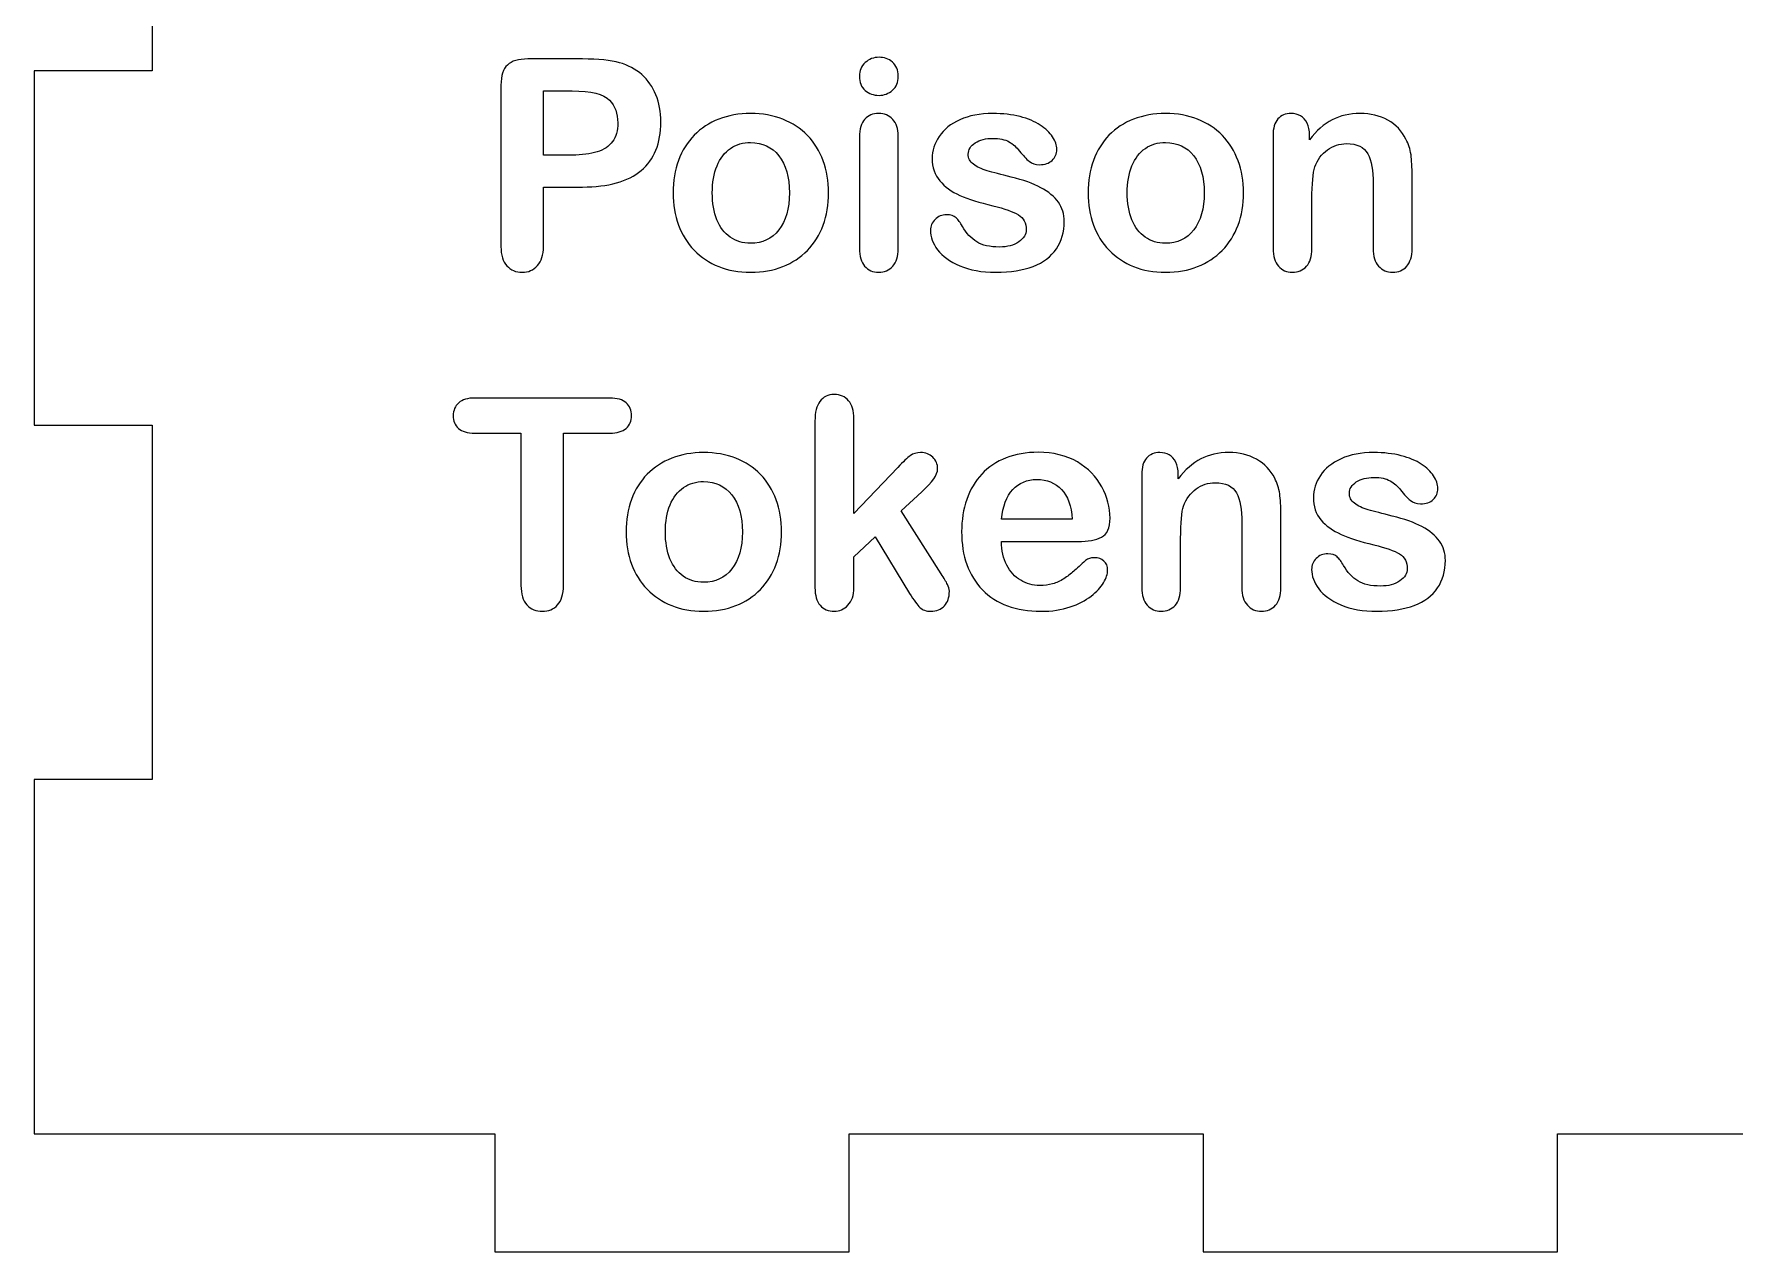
# Model space of a CAD drawing. Header units: inches. Extents: x -11.2 to 11.8, y -8.6 to 8.5.
# Drawn here: x 2.14 to 3.94, y -6.931 to -5.642 of the extents above; entities that cross this region are included whole.
import ezdxf

# ---------------------------------------------------------------- set-up
doc = ezdxf.new("R2010")
doc.units = ezdxf.units.IN
doc.header["$MEASUREMENT"] = 0
doc.layers.add('Tiny token holder', color=7, linetype='Continuous')

msp = doc.modelspace()

# ---------------------------------------------------------------- linework, layer by layer
at = {"layer": 'Tiny token holder', "color": 240, "lineweight": 9}
for points in [[(2.2652, -5.3055), (2.2652, -5.3055), (2.2652, -5.6805), (2.2652, -5.6805)], [(2.2652, -5.6805), (2.2652, -5.6805), (2.1402, -5.6805), (2.1402, -5.6805)], [(2.1402, -5.6805), (2.1402, -5.6805), (2.1402, -6.0555), (2.1402, -6.0555)], [(2.1402, -6.0555), (2.1402, -6.0555), (2.2652, -6.0555), (2.2652, -6.0555)], [(2.2652, -6.0555), (2.2652, -6.0555), (2.2652, -6.4305), (2.2652, -6.4305)], [(2.2652, -6.4305), (2.2652, -6.4305), (2.1402, -6.4305), (2.1402, -6.4305)], [(2.1402, -6.4305), (2.1402, -6.4305), (2.1402, -6.8055), (2.1402, -6.8055)], [(2.1402, -6.8055), (2.1402, -6.8055), (2.2652, -6.8055), (2.2652, -6.8055)], [(2.2652, -6.8055), (2.2652, -6.8055), (2.6282, -6.8055), (2.6282, -6.8055)], [(2.6282, -6.8055), (2.6282, -6.8055), (2.6282, -6.9305), (2.6282, -6.9305)], [(3.0032, -6.9305), (3.0032, -6.9305), (3.0032, -6.8055), (3.0032, -6.8055)], [(3.0032, -6.8055), (3.0032, -6.8055), (3.3782, -6.8055), (3.3782, -6.8055)], [(3.3782, -6.8055), (3.3782, -6.8055), (3.3782, -6.9305), (3.3782, -6.9305)], [(3.7532, -6.9305), (3.7532, -6.9305), (3.7532, -6.8055), (3.7532, -6.8055)], [(3.7532, -6.8055), (3.7532, -6.8055), (4.1282, -6.8055), (4.1282, -6.8055)], [(2.6282, -6.9305), (2.6282, -6.9305), (3.0032, -6.9305), (3.0032, -6.9305)], [(3.3782, -6.9305), (3.3782, -6.9305), (3.7532, -6.9305), (3.7532, -6.9305)]]:
    msp.add_open_spline(points, degree=3, dxfattribs=at)
at = {"layer": 'Tiny token holder', "color": 250}
for points, knots in [([(2.7208, -5.8035), (2.7208, -5.8035), (2.6796, -5.8035), (2.6796, -5.8035), (2.6796, -5.8035), (2.6796, -5.8035), (2.6796, -5.8663), (2.6796, -5.8663), (2.6796, -5.8663), (2.6796, -5.8753), (2.6775, -5.8821), (2.6732, -5.8867), (2.6732, -5.8867), (2.669, -5.8914), (2.6636, -5.8937), (2.6572, -5.8937), (2.6572, -5.8937), (2.6505, -5.8937), (2.645, -5.8914), (2.6408, -5.8868), (2.6408, -5.8868), (2.6367, -5.8822), (2.6346, -5.8755), (2.6346, -5.8666), (2.6346, -5.8666), (2.6346, -5.8666), (2.6346, -5.6956), (2.6346, -5.6956), (2.6346, -5.6956), (2.6346, -5.6857), (2.6369, -5.6786), (2.6415, -5.6744), (2.6415, -5.6744), (2.646, -5.6701), (2.6532, -5.668), (2.6631, -5.668), (2.6631, -5.668), (2.6631, -5.668), (2.7208, -5.668), (2.7208, -5.668), (2.7208, -5.668), (2.7378, -5.668), (2.751, -5.6693), (2.7601, -5.6719), (2.7601, -5.6719), (2.7692, -5.6745), (2.7771, -5.6787), (2.7837, -5.6845), (2.7837, -5.6845), (2.7903, -5.6904), (2.7953, -5.6975), (2.7987, -5.706), (2.7987, -5.706), (2.8022, -5.7145), (2.8039, -5.724), (2.8039, -5.7346), (2.8039, -5.7346), (2.8039, -5.7572), (2.7969, -5.7744), (2.783, -5.786), (2.783, -5.786), (2.7691, -5.7977), (2.7484, -5.8035), (2.7208, -5.8035)], [0, 0, 0, 0, 0.058824, 0.058824, 0.058824, 0.058824, 0.117647, 0.117647, 0.117647, 0.117647, 0.176471, 0.176471, 0.176471, 0.176471, 0.235294, 0.235294, 0.235294, 0.235294, 0.294118, 0.294118, 0.294118, 0.294118, 0.352941, 0.352941, 0.352941, 0.352941, 0.411765, 0.411765, 0.411765, 0.411765, 0.470588, 0.470588, 0.470588, 0.470588, 0.529412, 0.529412, 0.529412, 0.529412, 0.588235, 0.588235, 0.588235, 0.588235, 0.647059, 0.647059, 0.647059, 0.647059, 0.705882, 0.705882, 0.705882, 0.705882, 0.764706, 0.764706, 0.764706, 0.764706, 0.823529, 0.823529, 0.823529, 0.823529, 0.882353, 0.882353, 0.882353, 0.882353, 1, 1, 1, 1]), ([(3.0349, -5.7065), (3.0291, -5.7065), (3.0242, -5.7047), (3.0201, -5.7012), (3.0201, -5.7012), (3.0161, -5.6977), (3.0141, -5.6927), (3.0141, -5.6862), (3.0141, -5.6862), (3.0141, -5.6804), (3.0161, -5.6756), (3.0203, -5.6718), (3.0203, -5.6718), (3.0245, -5.6681), (3.0293, -5.6662), (3.0349, -5.6662), (3.0349, -5.6662), (3.0402, -5.6662), (3.0449, -5.6679), (3.0491, -5.6713), (3.0491, -5.6713), (3.0532, -5.6747), (3.0553, -5.6797), (3.0553, -5.6862), (3.0553, -5.6862), (3.0553, -5.6926), (3.0533, -5.6975), (3.0492, -5.7011), (3.0492, -5.7011), (3.0452, -5.7046), (3.0405, -5.7065), (3.0349, -5.7065)], [0, 0, 0, 0, 0.111111, 0.111111, 0.111111, 0.111111, 0.222222, 0.222222, 0.222222, 0.222222, 0.333333, 0.333333, 0.333333, 0.333333, 0.444444, 0.444444, 0.444444, 0.444444, 0.555556, 0.555556, 0.555556, 0.555556, 0.666667, 0.666667, 0.666667, 0.666667, 0.777778, 0.777778, 0.777778, 0.777778, 1, 1, 1, 1]), ([(2.7099, -5.7018), (2.7099, -5.7018), (2.6796, -5.7018), (2.6796, -5.7018), (2.6796, -5.7018), (2.6796, -5.7018), (2.6796, -5.7697), (2.6796, -5.7697), (2.6796, -5.7697), (2.6796, -5.7697), (2.7099, -5.7697), (2.7099, -5.7697), (2.7099, -5.7697), (2.7205, -5.7697), (2.7294, -5.7686), (2.7365, -5.7663), (2.7365, -5.7663), (2.7436, -5.7641), (2.749, -5.7605), (2.7528, -5.7554), (2.7528, -5.7554), (2.7565, -5.7504), (2.7583, -5.7438), (2.7583, -5.7356), (2.7583, -5.7356), (2.7583, -5.7258), (2.7554, -5.7178), (2.7497, -5.7117), (2.7497, -5.7117), (2.7433, -5.7051), (2.73, -5.7018), (2.7099, -5.7018)], [0, 0, 0, 0, 0.111111, 0.111111, 0.111111, 0.111111, 0.222222, 0.222222, 0.222222, 0.222222, 0.333333, 0.333333, 0.333333, 0.333333, 0.444444, 0.444444, 0.444444, 0.444444, 0.555556, 0.555556, 0.555556, 0.555556, 0.666667, 0.666667, 0.666667, 0.666667, 0.777778, 0.777778, 0.777778, 0.777778, 1, 1, 1, 1]), ([(2.9815, -5.8097), (2.9815, -5.8221), (2.9796, -5.8334), (2.9758, -5.8438), (2.9758, -5.8438), (2.9719, -5.8542), (2.9664, -5.8631), (2.9591, -5.8706), (2.9591, -5.8706), (2.9518, -5.878), (2.9431, -5.8837), (2.933, -5.8877), (2.933, -5.8877), (2.923, -5.8917), (2.9116, -5.8937), (2.899, -5.8937), (2.899, -5.8937), (2.8864, -5.8937), (2.8752, -5.8917), (2.8652, -5.8877), (2.8652, -5.8877), (2.8552, -5.8836), (2.8465, -5.8778), (2.8392, -5.8703), (2.8392, -5.8703), (2.8319, -5.8628), (2.8263, -5.8539), (2.8226, -5.8437), (2.8226, -5.8437), (2.8188, -5.8334), (2.8169, -5.8221), (2.8169, -5.8097), (2.8169, -5.8097), (2.8169, -5.7972), (2.8188, -5.7857), (2.8226, -5.7753), (2.8226, -5.7753), (2.8265, -5.7649), (2.832, -5.7561), (2.8392, -5.7487), (2.8392, -5.7487), (2.8463, -5.7413), (2.855, -5.7356), (2.8652, -5.7317), (2.8652, -5.7317), (2.8754, -5.7277), (2.8866, -5.7257), (2.899, -5.7257), (2.899, -5.7257), (2.9115, -5.7257), (2.9229, -5.7277), (2.933, -5.7317), (2.933, -5.7317), (2.9432, -5.7358), (2.9519, -5.7415), (2.9592, -5.749), (2.9592, -5.749), (2.9665, -5.7565), (2.972, -5.7654), (2.9758, -5.7757), (2.9758, -5.7757), (2.9796, -5.786), (2.9815, -5.7973), (2.9815, -5.8097)], [0, 0, 0, 0, 0.058824, 0.058824, 0.058824, 0.058824, 0.117647, 0.117647, 0.117647, 0.117647, 0.176471, 0.176471, 0.176471, 0.176471, 0.235294, 0.235294, 0.235294, 0.235294, 0.294118, 0.294118, 0.294118, 0.294118, 0.352941, 0.352941, 0.352941, 0.352941, 0.411765, 0.411765, 0.411765, 0.411765, 0.470588, 0.470588, 0.470588, 0.470588, 0.529412, 0.529412, 0.529412, 0.529412, 0.588235, 0.588235, 0.588235, 0.588235, 0.647059, 0.647059, 0.647059, 0.647059, 0.705882, 0.705882, 0.705882, 0.705882, 0.764706, 0.764706, 0.764706, 0.764706, 0.823529, 0.823529, 0.823529, 0.823529, 0.882353, 0.882353, 0.882353, 0.882353, 1, 1, 1, 1]), ([(3.0553, -5.7491), (3.0553, -5.7491), (3.0553, -5.8686), (3.0553, -5.8686), (3.0553, -5.8686), (3.0553, -5.8769), (3.0533, -5.8831), (3.0494, -5.8874), (3.0494, -5.8874), (3.0455, -5.8916), (3.0405, -5.8937), (3.0345, -5.8937), (3.0345, -5.8937), (3.0284, -5.8937), (3.0235, -5.8915), (3.0197, -5.8872), (3.0197, -5.8872), (3.016, -5.8829), (3.0141, -5.8767), (3.0141, -5.8686), (3.0141, -5.8686), (3.0141, -5.8686), (3.0141, -5.7504), (3.0141, -5.7504), (3.0141, -5.7504), (3.0141, -5.7422), (3.016, -5.736), (3.0197, -5.7319), (3.0197, -5.7319), (3.0235, -5.7277), (3.0284, -5.7257), (3.0345, -5.7257), (3.0345, -5.7257), (3.0405, -5.7257), (3.0455, -5.7277), (3.0494, -5.7319), (3.0494, -5.7319), (3.0533, -5.736), (3.0553, -5.7418), (3.0553, -5.7491)], [0, 0, 0, 0, 0.090909, 0.090909, 0.090909, 0.090909, 0.181818, 0.181818, 0.181818, 0.181818, 0.272727, 0.272727, 0.272727, 0.272727, 0.363636, 0.363636, 0.363636, 0.363636, 0.454545, 0.454545, 0.454545, 0.454545, 0.545455, 0.545455, 0.545455, 0.545455, 0.636364, 0.636364, 0.636364, 0.636364, 0.727273, 0.727273, 0.727273, 0.727273, 0.818182, 0.818182, 0.818182, 0.818182, 1, 1, 1, 1]), ([(3.2311, -5.8398), (3.2311, -5.8511), (3.2283, -5.8609), (3.2227, -5.869), (3.2227, -5.869), (3.2172, -5.8771), (3.209, -5.8833), (3.1981, -5.8875), (3.1981, -5.8875), (3.1873, -5.8916), (3.1741, -5.8937), (3.1586, -5.8937), (3.1586, -5.8937), (3.1437, -5.8937), (3.131, -5.8914), (3.1204, -5.8869), (3.1204, -5.8869), (3.1098, -5.8824), (3.102, -5.8767), (3.097, -5.8699), (3.097, -5.8699), (3.092, -5.8631), (3.0894, -5.8563), (3.0894, -5.8494), (3.0894, -5.8494), (3.0894, -5.8449), (3.091, -5.841), (3.0943, -5.8378), (3.0943, -5.8378), (3.0975, -5.8345), (3.1016, -5.8329), (3.1065, -5.8329), (3.1065, -5.8329), (3.1109, -5.8329), (3.1142, -5.834), (3.1165, -5.8361), (3.1165, -5.8361), (3.1188, -5.8383), (3.1211, -5.8412), (3.1232, -5.8451), (3.1232, -5.8451), (3.1274, -5.8524), (3.1325, -5.8579), (3.1384, -5.8616), (3.1384, -5.8616), (3.1443, -5.8652), (3.1523, -5.867), (3.1625, -5.867), (3.1625, -5.867), (3.1708, -5.867), (3.1775, -5.8652), (3.1828, -5.8615), (3.1828, -5.8615), (3.1881, -5.8578), (3.1908, -5.8536), (3.1908, -5.8489), (3.1908, -5.8489), (3.1908, -5.8416), (3.188, -5.8363), (3.1825, -5.8329), (3.1825, -5.8329), (3.177, -5.8296), (3.168, -5.8264), (3.1554, -5.8234), (3.1554, -5.8234), (3.1412, -5.8199), (3.1296, -5.8161), (3.1206, -5.8123), (3.1206, -5.8123), (3.1118, -5.8084), (3.1046, -5.8032), (3.0993, -5.7969), (3.0993, -5.7969), (3.0939, -5.7905), (3.0912, -5.7827), (3.0912, -5.7734), (3.0912, -5.7734), (3.0912, -5.7651), (3.0937, -5.7573), (3.0986, -5.7499), (3.0986, -5.7499), (3.1036, -5.7425), (3.1109, -5.7367), (3.1205, -5.7323), (3.1205, -5.7323), (3.1301, -5.7279), (3.1418, -5.7257), (3.1554, -5.7257), (3.1554, -5.7257), (3.1661, -5.7257), (3.1757, -5.7268), (3.1842, -5.729), (3.1842, -5.729), (3.1927, -5.7312), (3.1999, -5.7342), (3.2055, -5.7379), (3.2055, -5.7379), (3.2113, -5.7417), (3.2156, -5.7458), (3.2186, -5.7504), (3.2186, -5.7504), (3.2216, -5.7549), (3.2231, -5.7593), (3.2231, -5.7637), (3.2231, -5.7637), (3.2231, -5.7684), (3.2214, -5.7723), (3.2182, -5.7753), (3.2182, -5.7753), (3.2151, -5.7784), (3.2105, -5.7799), (3.2047, -5.7799), (3.2047, -5.7799), (3.2005, -5.7799), (3.1969, -5.7787), (3.1939, -5.7763), (3.1939, -5.7763), (3.1909, -5.7738), (3.1875, -5.7702), (3.1836, -5.7654), (3.1836, -5.7654), (3.1805, -5.7613), (3.1769, -5.7581), (3.1726, -5.7556), (3.1726, -5.7556), (3.1684, -5.7532), (3.1626, -5.752), (3.1554, -5.752), (3.1554, -5.752), (3.1479, -5.752), (3.1417, -5.7536), (3.1368, -5.7568), (3.1368, -5.7568), (3.1319, -5.76), (3.1294, -5.764), (3.1294, -5.7687), (3.1294, -5.7687), (3.1294, -5.7731), (3.1312, -5.7766), (3.1348, -5.7794), (3.1348, -5.7794), (3.1385, -5.7822), (3.1433, -5.7845), (3.1495, -5.7863), (3.1495, -5.7863), (3.1556, -5.7881), (3.1641, -5.7903), (3.1749, -5.7929), (3.1749, -5.7929), (3.1877, -5.7961), (3.1982, -5.7998), (3.2063, -5.8042), (3.2063, -5.8042), (3.2144, -5.8085), (3.2206, -5.8136), (3.2248, -5.8196), (3.2248, -5.8196), (3.2289, -5.8254), (3.2311, -5.8322), (3.2311, -5.8398)], [0, 0, 0, 0, 0.02439, 0.02439, 0.02439, 0.02439, 0.04878, 0.04878, 0.04878, 0.04878, 0.073171, 0.073171, 0.073171, 0.073171, 0.097561, 0.097561, 0.097561, 0.097561, 0.121951, 0.121951, 0.121951, 0.121951, 0.146341, 0.146341, 0.146341, 0.146341, 0.170732, 0.170732, 0.170732, 0.170732, 0.195122, 0.195122, 0.195122, 0.195122, 0.219512, 0.219512, 0.219512, 0.219512, 0.243902, 0.243902, 0.243902, 0.243902, 0.268293, 0.268293, 0.268293, 0.268293, 0.292683, 0.292683, 0.292683, 0.292683, 0.317073, 0.317073, 0.317073, 0.317073, 0.341463, 0.341463, 0.341463, 0.341463, 0.365854, 0.365854, 0.365854, 0.365854, 0.390244, 0.390244, 0.390244, 0.390244, 0.414634, 0.414634, 0.414634, 0.414634, 0.439024, 0.439024, 0.439024, 0.439024, 0.463415, 0.463415, 0.463415, 0.463415, 0.487805, 0.487805, 0.487805, 0.487805, 0.512195, 0.512195, 0.512195, 0.512195, 0.536585, 0.536585, 0.536585, 0.536585, 0.560976, 0.560976, 0.560976, 0.560976, 0.585366, 0.585366, 0.585366, 0.585366, 0.609756, 0.609756, 0.609756, 0.609756, 0.634146, 0.634146, 0.634146, 0.634146, 0.658537, 0.658537, 0.658537, 0.658537, 0.682927, 0.682927, 0.682927, 0.682927, 0.707317, 0.707317, 0.707317, 0.707317, 0.731707, 0.731707, 0.731707, 0.731707, 0.756098, 0.756098, 0.756098, 0.756098, 0.780488, 0.780488, 0.780488, 0.780488, 0.804878, 0.804878, 0.804878, 0.804878, 0.829268, 0.829268, 0.829268, 0.829268, 0.853659, 0.853659, 0.853659, 0.853659, 0.878049, 0.878049, 0.878049, 0.878049, 0.902439, 0.902439, 0.902439, 0.902439, 0.926829, 0.926829, 0.926829, 0.926829, 0.95122, 0.95122, 0.95122, 0.95122, 1, 1, 1, 1]), ([(3.4208, -5.8097), (3.4208, -5.8221), (3.4189, -5.8334), (3.4151, -5.8438), (3.4151, -5.8438), (3.4112, -5.8542), (3.4056, -5.8631), (3.3984, -5.8706), (3.3984, -5.8706), (3.3911, -5.878), (3.3824, -5.8837), (3.3723, -5.8877), (3.3723, -5.8877), (3.3622, -5.8917), (3.3509, -5.8937), (3.3383, -5.8937), (3.3383, -5.8937), (3.3257, -5.8937), (3.3145, -5.8917), (3.3045, -5.8877), (3.3045, -5.8877), (3.2945, -5.8836), (3.2858, -5.8778), (3.2785, -5.8703), (3.2785, -5.8703), (3.2712, -5.8628), (3.2656, -5.8539), (3.2619, -5.8437), (3.2619, -5.8437), (3.2581, -5.8334), (3.2562, -5.8221), (3.2562, -5.8097), (3.2562, -5.8097), (3.2562, -5.7972), (3.2581, -5.7857), (3.2619, -5.7753), (3.2619, -5.7753), (3.2658, -5.7649), (3.2713, -5.7561), (3.2784, -5.7487), (3.2784, -5.7487), (3.2856, -5.7413), (3.2943, -5.7356), (3.3045, -5.7317), (3.3045, -5.7317), (3.3147, -5.7277), (3.3259, -5.7257), (3.3383, -5.7257), (3.3383, -5.7257), (3.3508, -5.7257), (3.3621, -5.7277), (3.3723, -5.7317), (3.3723, -5.7317), (3.3825, -5.7358), (3.3912, -5.7415), (3.3985, -5.749), (3.3985, -5.749), (3.4058, -5.7565), (3.4113, -5.7654), (3.4151, -5.7757), (3.4151, -5.7757), (3.4189, -5.786), (3.4208, -5.7973), (3.4208, -5.8097)], [0, 0, 0, 0, 0.058824, 0.058824, 0.058824, 0.058824, 0.117647, 0.117647, 0.117647, 0.117647, 0.176471, 0.176471, 0.176471, 0.176471, 0.235294, 0.235294, 0.235294, 0.235294, 0.294118, 0.294118, 0.294118, 0.294118, 0.352941, 0.352941, 0.352941, 0.352941, 0.411765, 0.411765, 0.411765, 0.411765, 0.470588, 0.470588, 0.470588, 0.470588, 0.529412, 0.529412, 0.529412, 0.529412, 0.588235, 0.588235, 0.588235, 0.588235, 0.647059, 0.647059, 0.647059, 0.647059, 0.705882, 0.705882, 0.705882, 0.705882, 0.764706, 0.764706, 0.764706, 0.764706, 0.823529, 0.823529, 0.823529, 0.823529, 0.882353, 0.882353, 0.882353, 0.882353, 1, 1, 1, 1]), ([(3.4907, -5.7485), (3.4907, -5.7485), (3.4907, -5.7535), (3.4907, -5.7535), (3.4907, -5.7535), (3.498, -5.7439), (3.506, -5.7369), (3.5146, -5.7324), (3.5146, -5.7324), (3.5232, -5.7279), (3.5332, -5.7257), (3.5444, -5.7257), (3.5444, -5.7257), (3.5553, -5.7257), (3.565, -5.7281), (3.5736, -5.7328), (3.5736, -5.7328), (3.5822, -5.7375), (3.5886, -5.7442), (3.5928, -5.7529), (3.5928, -5.7529), (3.5956, -5.758), (3.5973, -5.7634), (3.5982, -5.7693), (3.5982, -5.7693), (3.5989, -5.7751), (3.5994, -5.7826), (3.5994, -5.7917), (3.5994, -5.7917), (3.5994, -5.7917), (3.5994, -5.8686), (3.5994, -5.8686), (3.5994, -5.8686), (3.5994, -5.8769), (3.5974, -5.8831), (3.5937, -5.8874), (3.5937, -5.8874), (3.5899, -5.8916), (3.5849, -5.8937), (3.5789, -5.8937), (3.5789, -5.8937), (3.5727, -5.8937), (3.5677, -5.8915), (3.5639, -5.8872), (3.5639, -5.8872), (3.56, -5.8829), (3.5581, -5.8767), (3.5581, -5.8686), (3.5581, -5.8686), (3.5581, -5.8686), (3.5581, -5.7997), (3.5581, -5.7997), (3.5581, -5.7997), (3.5581, -5.7861), (3.5562, -5.7756), (3.5524, -5.7684), (3.5524, -5.7684), (3.5487, -5.7612), (3.5411, -5.7576), (3.5298, -5.7576), (3.5298, -5.7576), (3.5225, -5.7576), (3.5158, -5.7598), (3.5097, -5.7642), (3.5097, -5.7642), (3.5036, -5.7686), (3.4992, -5.7746), (3.4964, -5.7823), (3.4964, -5.7823), (3.4944, -5.7885), (3.4933, -5.7999), (3.4933, -5.8168), (3.4933, -5.8168), (3.4933, -5.8168), (3.4933, -5.8686), (3.4933, -5.8686), (3.4933, -5.8686), (3.4933, -5.877), (3.4914, -5.8832), (3.4875, -5.8874), (3.4875, -5.8874), (3.4836, -5.8916), (3.4786, -5.8937), (3.4725, -5.8937), (3.4725, -5.8937), (3.4666, -5.8937), (3.4617, -5.8915), (3.4578, -5.8872), (3.4578, -5.8872), (3.454, -5.8829), (3.4521, -5.8767), (3.4521, -5.8686), (3.4521, -5.8686), (3.4521, -5.8686), (3.4521, -5.7491), (3.4521, -5.7491), (3.4521, -5.7491), (3.4521, -5.7413), (3.4538, -5.7354), (3.4572, -5.7315), (3.4572, -5.7315), (3.4607, -5.7276), (3.4653, -5.7257), (3.4713, -5.7257), (3.4713, -5.7257), (3.4749, -5.7257), (3.4782, -5.7266), (3.4811, -5.7283), (3.4811, -5.7283), (3.484, -5.73), (3.4864, -5.7326), (3.4881, -5.736), (3.4881, -5.736), (3.4899, -5.7394), (3.4907, -5.7436), (3.4907, -5.7485)], [0, 0, 0, 0, 0.033333, 0.033333, 0.033333, 0.033333, 0.066667, 0.066667, 0.066667, 0.066667, 0.1, 0.1, 0.1, 0.1, 0.133333, 0.133333, 0.133333, 0.133333, 0.166667, 0.166667, 0.166667, 0.166667, 0.2, 0.2, 0.2, 0.2, 0.233333, 0.233333, 0.233333, 0.233333, 0.266667, 0.266667, 0.266667, 0.266667, 0.3, 0.3, 0.3, 0.3, 0.333333, 0.333333, 0.333333, 0.333333, 0.366667, 0.366667, 0.366667, 0.366667, 0.4, 0.4, 0.4, 0.4, 0.433333, 0.433333, 0.433333, 0.433333, 0.466667, 0.466667, 0.466667, 0.466667, 0.5, 0.5, 0.5, 0.5, 0.533333, 0.533333, 0.533333, 0.533333, 0.566667, 0.566667, 0.566667, 0.566667, 0.6, 0.6, 0.6, 0.6, 0.633333, 0.633333, 0.633333, 0.633333, 0.666667, 0.666667, 0.666667, 0.666667, 0.7, 0.7, 0.7, 0.7, 0.733333, 0.733333, 0.733333, 0.733333, 0.766667, 0.766667, 0.766667, 0.766667, 0.8, 0.8, 0.8, 0.8, 0.833333, 0.833333, 0.833333, 0.833333, 0.866667, 0.866667, 0.866667, 0.866667, 0.9, 0.9, 0.9, 0.9, 0.933333, 0.933333, 0.933333, 0.933333, 1, 1, 1, 1]), ([(2.94, -5.8097), (2.94, -5.7929), (2.9362, -5.7798), (2.9289, -5.7704), (2.9289, -5.7704), (2.9214, -5.7611), (2.9115, -5.7564), (2.899, -5.7564), (2.899, -5.7564), (2.8909, -5.7564), (2.8838, -5.7584), (2.8776, -5.7626), (2.8776, -5.7626), (2.8715, -5.7668), (2.8667, -5.773), (2.8634, -5.7812), (2.8634, -5.7812), (2.8601, -5.7893), (2.8584, -5.7989), (2.8584, -5.8097), (2.8584, -5.8097), (2.8584, -5.8205), (2.8601, -5.83), (2.8633, -5.8381), (2.8633, -5.8381), (2.8666, -5.8461), (2.8713, -5.8523), (2.8774, -5.8566), (2.8774, -5.8566), (2.8835, -5.8609), (2.8907, -5.863), (2.899, -5.863), (2.899, -5.863), (2.9115, -5.863), (2.9214, -5.8583), (2.9289, -5.8489), (2.9289, -5.8489), (2.9362, -5.8395), (2.94, -5.8264), (2.94, -5.8097)], [0, 0, 0, 0, 0.090909, 0.090909, 0.090909, 0.090909, 0.181818, 0.181818, 0.181818, 0.181818, 0.272727, 0.272727, 0.272727, 0.272727, 0.363636, 0.363636, 0.363636, 0.363636, 0.454545, 0.454545, 0.454545, 0.454545, 0.545455, 0.545455, 0.545455, 0.545455, 0.636364, 0.636364, 0.636364, 0.636364, 0.727273, 0.727273, 0.727273, 0.727273, 0.818182, 0.818182, 0.818182, 0.818182, 1, 1, 1, 1]), ([(3.3792, -5.8097), (3.3792, -5.7929), (3.3755, -5.7798), (3.3681, -5.7704), (3.3681, -5.7704), (3.3607, -5.7611), (3.3508, -5.7564), (3.3383, -5.7564), (3.3383, -5.7564), (3.3302, -5.7564), (3.3231, -5.7584), (3.3169, -5.7626), (3.3169, -5.7626), (3.3108, -5.7668), (3.306, -5.773), (3.3027, -5.7812), (3.3027, -5.7812), (3.2994, -5.7893), (3.2977, -5.7989), (3.2977, -5.8097), (3.2977, -5.8097), (3.2977, -5.8205), (3.2994, -5.83), (3.3026, -5.8381), (3.3026, -5.8381), (3.3059, -5.8461), (3.3106, -5.8523), (3.3167, -5.8566), (3.3167, -5.8566), (3.3228, -5.8609), (3.33, -5.863), (3.3383, -5.863), (3.3383, -5.863), (3.3508, -5.863), (3.3607, -5.8583), (3.3681, -5.8489), (3.3681, -5.8489), (3.3755, -5.8395), (3.3792, -5.8264), (3.3792, -5.8097)], [0, 0, 0, 0, 0.090909, 0.090909, 0.090909, 0.090909, 0.181818, 0.181818, 0.181818, 0.181818, 0.272727, 0.272727, 0.272727, 0.272727, 0.363636, 0.363636, 0.363636, 0.363636, 0.454545, 0.454545, 0.454545, 0.454545, 0.545455, 0.545455, 0.545455, 0.545455, 0.636364, 0.636364, 0.636364, 0.636364, 0.727273, 0.727273, 0.727273, 0.727273, 0.818182, 0.818182, 0.818182, 0.818182, 1, 1, 1, 1]), ([(2.7498, -6.064), (2.7498, -6.064), (2.7008, -6.064), (2.7008, -6.064), (2.7008, -6.064), (2.7008, -6.064), (2.7008, -6.2251), (2.7008, -6.2251), (2.7008, -6.2251), (2.7008, -6.2344), (2.6987, -6.2413), (2.6945, -6.2458), (2.6945, -6.2458), (2.6904, -6.2503), (2.685, -6.2525), (2.6785, -6.2525), (2.6785, -6.2525), (2.6718, -6.2525), (2.6663, -6.2502), (2.6621, -6.2457), (2.6621, -6.2457), (2.6579, -6.2411), (2.6558, -6.2343), (2.6558, -6.2251), (2.6558, -6.2251), (2.6558, -6.2251), (2.6558, -6.064), (2.6558, -6.064), (2.6558, -6.064), (2.6558, -6.064), (2.6068, -6.064), (2.6068, -6.064), (2.6068, -6.064), (2.5991, -6.064), (2.5934, -6.0623), (2.5897, -6.0589), (2.5897, -6.0589), (2.586, -6.0555), (2.5841, -6.051), (2.5841, -6.0455), (2.5841, -6.0455), (2.5841, -6.0397), (2.586, -6.0352), (2.5899, -6.0318), (2.5899, -6.0318), (2.5938, -6.0285), (2.5994, -6.0268), (2.6068, -6.0268), (2.6068, -6.0268), (2.6068, -6.0268), (2.7498, -6.0268), (2.7498, -6.0268), (2.7498, -6.0268), (2.7576, -6.0268), (2.7634, -6.0285), (2.7672, -6.032), (2.7672, -6.032), (2.7709, -6.0354), (2.7729, -6.0399), (2.7729, -6.0455), (2.7729, -6.0455), (2.7729, -6.051), (2.7709, -6.0555), (2.7671, -6.0589), (2.7671, -6.0589), (2.7633, -6.0623), (2.7575, -6.064), (2.7498, -6.064)], [0, 0, 0, 0, 0.055556, 0.055556, 0.055556, 0.055556, 0.111111, 0.111111, 0.111111, 0.111111, 0.166667, 0.166667, 0.166667, 0.166667, 0.222222, 0.222222, 0.222222, 0.222222, 0.277778, 0.277778, 0.277778, 0.277778, 0.333333, 0.333333, 0.333333, 0.333333, 0.388889, 0.388889, 0.388889, 0.388889, 0.444444, 0.444444, 0.444444, 0.444444, 0.5, 0.5, 0.5, 0.5, 0.555556, 0.555556, 0.555556, 0.555556, 0.611111, 0.611111, 0.611111, 0.611111, 0.666667, 0.666667, 0.666667, 0.666667, 0.722222, 0.722222, 0.722222, 0.722222, 0.777778, 0.777778, 0.777778, 0.777778, 0.833333, 0.833333, 0.833333, 0.833333, 0.888889, 0.888889, 0.888889, 0.888889, 1, 1, 1, 1]), ([(3.0672, -6.2336), (3.0672, -6.2336), (3.0307, -6.1737), (3.0307, -6.1737), (3.0307, -6.1737), (3.0307, -6.1737), (3.0083, -6.1949), (3.0083, -6.1949), (3.0083, -6.1949), (3.0083, -6.1949), (3.0083, -6.2277), (3.0083, -6.2277), (3.0083, -6.2277), (3.0083, -6.2356), (3.0062, -6.2418), (3.002, -6.2461), (3.002, -6.2461), (2.9978, -6.2504), (2.993, -6.2525), (2.9875, -6.2525), (2.9875, -6.2525), (2.9812, -6.2525), (2.9762, -6.2504), (2.9726, -6.2461), (2.9726, -6.2461), (2.9689, -6.2419), (2.9671, -6.2356), (2.9671, -6.2274), (2.9671, -6.2274), (2.9671, -6.2274), (2.9671, -6.0512), (2.9671, -6.0512), (2.9671, -6.0512), (2.9671, -6.042), (2.9688, -6.0351), (2.9724, -6.0303), (2.9724, -6.0303), (2.9759, -6.0255), (2.981, -6.0231), (2.9875, -6.0231), (2.9875, -6.0231), (2.9939, -6.0231), (2.999, -6.0253), (3.0027, -6.0296), (3.0027, -6.0296), (3.0065, -6.0339), (3.0083, -6.0403), (3.0083, -6.0488), (3.0083, -6.0488), (3.0083, -6.0488), (3.0083, -6.1489), (3.0083, -6.1489), (3.0083, -6.1489), (3.0083, -6.1489), (3.0548, -6.1002), (3.0548, -6.1002), (3.0548, -6.1002), (3.0606, -6.0941), (3.0649, -6.09), (3.0679, -6.0878), (3.0679, -6.0878), (3.071, -6.0856), (3.0747, -6.0845), (3.079, -6.0845), (3.079, -6.0845), (3.0842, -6.0845), (3.0885, -6.0861), (3.0919, -6.0894), (3.0919, -6.0894), (3.0953, -6.0927), (3.097, -6.0968), (3.097, -6.1017), (3.097, -6.1017), (3.097, -6.1078), (3.0914, -6.1158), (3.0802, -6.126), (3.0802, -6.126), (3.0802, -6.126), (3.0583, -6.1461), (3.0583, -6.1461), (3.0583, -6.1461), (3.0583, -6.1461), (3.1006, -6.2127), (3.1006, -6.2127), (3.1006, -6.2127), (3.1038, -6.2176), (3.106, -6.2214), (3.1074, -6.224), (3.1074, -6.224), (3.1088, -6.2266), (3.1094, -6.229), (3.1094, -6.2313), (3.1094, -6.2313), (3.1094, -6.2379), (3.1076, -6.243), (3.1041, -6.2468), (3.1041, -6.2468), (3.1005, -6.2506), (3.0957, -6.2525), (3.0899, -6.2525), (3.0899, -6.2525), (3.0848, -6.2525), (3.081, -6.2511), (3.0783, -6.2484), (3.0783, -6.2484), (3.0755, -6.2457), (3.0719, -6.2408), (3.0672, -6.2336)], [0, 0, 0, 0, 0.035714, 0.035714, 0.035714, 0.035714, 0.071429, 0.071429, 0.071429, 0.071429, 0.107143, 0.107143, 0.107143, 0.107143, 0.142857, 0.142857, 0.142857, 0.142857, 0.178571, 0.178571, 0.178571, 0.178571, 0.214286, 0.214286, 0.214286, 0.214286, 0.25, 0.25, 0.25, 0.25, 0.285714, 0.285714, 0.285714, 0.285714, 0.321429, 0.321429, 0.321429, 0.321429, 0.357143, 0.357143, 0.357143, 0.357143, 0.392857, 0.392857, 0.392857, 0.392857, 0.428571, 0.428571, 0.428571, 0.428571, 0.464286, 0.464286, 0.464286, 0.464286, 0.5, 0.5, 0.5, 0.5, 0.535714, 0.535714, 0.535714, 0.535714, 0.571429, 0.571429, 0.571429, 0.571429, 0.607143, 0.607143, 0.607143, 0.607143, 0.642857, 0.642857, 0.642857, 0.642857, 0.678571, 0.678571, 0.678571, 0.678571, 0.714286, 0.714286, 0.714286, 0.714286, 0.75, 0.75, 0.75, 0.75, 0.785714, 0.785714, 0.785714, 0.785714, 0.821429, 0.821429, 0.821429, 0.821429, 0.857143, 0.857143, 0.857143, 0.857143, 0.892857, 0.892857, 0.892857, 0.892857, 0.928571, 0.928571, 0.928571, 0.928571, 1, 1, 1, 1]), ([(2.9317, -6.1685), (2.9317, -6.1809), (2.9298, -6.1922), (2.926, -6.2026), (2.926, -6.2026), (2.9221, -6.213), (2.9166, -6.2219), (2.9093, -6.2293), (2.9093, -6.2293), (2.9021, -6.2368), (2.8934, -6.2425), (2.8833, -6.2465), (2.8833, -6.2465), (2.8732, -6.2505), (2.8618, -6.2525), (2.8492, -6.2525), (2.8492, -6.2525), (2.8367, -6.2525), (2.8254, -6.2505), (2.8154, -6.2464), (2.8154, -6.2464), (2.8055, -6.2424), (2.7968, -6.2366), (2.7894, -6.2291), (2.7894, -6.2291), (2.7822, -6.2216), (2.7766, -6.2127), (2.7728, -6.2025), (2.7728, -6.2025), (2.769, -6.1922), (2.7671, -6.1809), (2.7671, -6.1685), (2.7671, -6.1685), (2.7671, -6.156), (2.769, -6.1445), (2.7729, -6.1341), (2.7729, -6.1341), (2.7767, -6.1237), (2.7822, -6.1148), (2.7894, -6.1075), (2.7894, -6.1075), (2.7966, -6.1001), (2.8053, -6.0944), (2.8154, -6.0905), (2.8154, -6.0905), (2.8256, -6.0865), (2.8369, -6.0845), (2.8492, -6.0845), (2.8492, -6.0845), (2.8617, -6.0845), (2.8731, -6.0865), (2.8833, -6.0905), (2.8833, -6.0905), (2.8935, -6.0945), (2.9022, -6.1003), (2.9095, -6.1078), (2.9095, -6.1078), (2.9168, -6.1153), (2.9223, -6.1241), (2.9261, -6.1345), (2.9261, -6.1345), (2.9298, -6.1448), (2.9317, -6.1561), (2.9317, -6.1685)], [0, 0, 0, 0, 0.058824, 0.058824, 0.058824, 0.058824, 0.117647, 0.117647, 0.117647, 0.117647, 0.176471, 0.176471, 0.176471, 0.176471, 0.235294, 0.235294, 0.235294, 0.235294, 0.294118, 0.294118, 0.294118, 0.294118, 0.352941, 0.352941, 0.352941, 0.352941, 0.411765, 0.411765, 0.411765, 0.411765, 0.470588, 0.470588, 0.470588, 0.470588, 0.529412, 0.529412, 0.529412, 0.529412, 0.588235, 0.588235, 0.588235, 0.588235, 0.647059, 0.647059, 0.647059, 0.647059, 0.705882, 0.705882, 0.705882, 0.705882, 0.764706, 0.764706, 0.764706, 0.764706, 0.823529, 0.823529, 0.823529, 0.823529, 0.882353, 0.882353, 0.882353, 0.882353, 1, 1, 1, 1]), ([(3.2454, -6.1787), (3.2454, -6.1787), (3.1646, -6.1787), (3.1646, -6.1787), (3.1646, -6.1787), (3.1647, -6.1881), (3.1666, -6.1964), (3.1702, -6.2036), (3.1702, -6.2036), (3.1739, -6.2107), (3.1788, -6.2161), (3.1849, -6.2197), (3.1849, -6.2197), (3.191, -6.2234), (3.1978, -6.2252), (3.2051, -6.2252), (3.2051, -6.2252), (3.2101, -6.2252), (3.2146, -6.2246), (3.2187, -6.2235), (3.2187, -6.2235), (3.2228, -6.2223), (3.2267, -6.2205), (3.2305, -6.218), (3.2305, -6.218), (3.2344, -6.2155), (3.2379, -6.2129), (3.2411, -6.2101), (3.2411, -6.2101), (3.2444, -6.2072), (3.2486, -6.2034), (3.2537, -6.1986), (3.2537, -6.1986), (3.2559, -6.1967), (3.2589, -6.1958), (3.2628, -6.1958), (3.2628, -6.1958), (3.267, -6.1958), (3.2705, -6.197), (3.2731, -6.1993), (3.2731, -6.1993), (3.2757, -6.2016), (3.277, -6.2049), (3.277, -6.2091), (3.277, -6.2091), (3.277, -6.2129), (3.2755, -6.2172), (3.2727, -6.2222), (3.2727, -6.2222), (3.2697, -6.2272), (3.2653, -6.232), (3.2594, -6.2365), (3.2594, -6.2365), (3.2535, -6.2411), (3.2461, -6.2449), (3.2372, -6.2479), (3.2372, -6.2479), (3.2282, -6.251), (3.2179, -6.2525), (3.2064, -6.2525), (3.2064, -6.2525), (3.1798, -6.2525), (3.1592, -6.2449), (3.1445, -6.2298), (3.1445, -6.2298), (3.1297, -6.2146), (3.1224, -6.1941), (3.1224, -6.1682), (3.1224, -6.1682), (3.1224, -6.156), (3.1242, -6.1446), (3.1278, -6.1342), (3.1278, -6.1342), (3.1314, -6.1237), (3.1368, -6.1148), (3.1437, -6.1073), (3.1437, -6.1073), (3.1507, -6.0999), (3.1592, -6.0941), (3.1694, -6.0901), (3.1694, -6.0901), (3.1796, -6.0862), (3.1909, -6.0842), (3.2033, -6.0842), (3.2033, -6.0842), (3.2195, -6.0842), (3.2333, -6.0876), (3.2449, -6.0944), (3.2449, -6.0944), (3.2564, -6.1012), (3.2651, -6.11), (3.2708, -6.1208), (3.2708, -6.1208), (3.2766, -6.1316), (3.2795, -6.1426), (3.2795, -6.1539), (3.2795, -6.1539), (3.2795, -6.1642), (3.2765, -6.171), (3.2705, -6.1741), (3.2705, -6.1741), (3.2646, -6.1772), (3.2562, -6.1787), (3.2454, -6.1787)], [0, 0, 0, 0, 0.037037, 0.037037, 0.037037, 0.037037, 0.074074, 0.074074, 0.074074, 0.074074, 0.111111, 0.111111, 0.111111, 0.111111, 0.148148, 0.148148, 0.148148, 0.148148, 0.185185, 0.185185, 0.185185, 0.185185, 0.222222, 0.222222, 0.222222, 0.222222, 0.259259, 0.259259, 0.259259, 0.259259, 0.296296, 0.296296, 0.296296, 0.296296, 0.333333, 0.333333, 0.333333, 0.333333, 0.37037, 0.37037, 0.37037, 0.37037, 0.407407, 0.407407, 0.407407, 0.407407, 0.444444, 0.444444, 0.444444, 0.444444, 0.481481, 0.481481, 0.481481, 0.481481, 0.518519, 0.518519, 0.518519, 0.518519, 0.555556, 0.555556, 0.555556, 0.555556, 0.592593, 0.592593, 0.592593, 0.592593, 0.62963, 0.62963, 0.62963, 0.62963, 0.666667, 0.666667, 0.666667, 0.666667, 0.703704, 0.703704, 0.703704, 0.703704, 0.740741, 0.740741, 0.740741, 0.740741, 0.777778, 0.777778, 0.777778, 0.777778, 0.814815, 0.814815, 0.814815, 0.814815, 0.851852, 0.851852, 0.851852, 0.851852, 0.888889, 0.888889, 0.888889, 0.888889, 0.925926, 0.925926, 0.925926, 0.925926, 1, 1, 1, 1]), ([(3.3518, -6.1073), (3.3518, -6.1073), (3.3518, -6.1123), (3.3518, -6.1123), (3.3518, -6.1123), (3.359, -6.1027), (3.367, -6.0957), (3.3756, -6.0912), (3.3756, -6.0912), (3.3843, -6.0867), (3.3942, -6.0845), (3.4054, -6.0845), (3.4054, -6.0845), (3.4163, -6.0845), (3.426, -6.0868), (3.4346, -6.0916), (3.4346, -6.0916), (3.4432, -6.0963), (3.4496, -6.103), (3.4539, -6.1117), (3.4539, -6.1117), (3.4566, -6.1168), (3.4583, -6.1222), (3.4592, -6.1281), (3.4592, -6.1281), (3.4599, -6.1339), (3.4604, -6.1414), (3.4604, -6.1504), (3.4604, -6.1504), (3.4604, -6.1504), (3.4604, -6.2274), (3.4604, -6.2274), (3.4604, -6.2274), (3.4604, -6.2356), (3.4585, -6.2419), (3.4547, -6.2461), (3.4547, -6.2461), (3.4509, -6.2504), (3.4459, -6.2525), (3.4399, -6.2525), (3.4399, -6.2525), (3.4338, -6.2525), (3.4287, -6.2503), (3.4249, -6.246), (3.4249, -6.246), (3.421, -6.2416), (3.4191, -6.2354), (3.4191, -6.2274), (3.4191, -6.2274), (3.4191, -6.2274), (3.4191, -6.1585), (3.4191, -6.1585), (3.4191, -6.1585), (3.4191, -6.1449), (3.4172, -6.1344), (3.4134, -6.1272), (3.4134, -6.1272), (3.4097, -6.12), (3.4021, -6.1164), (3.3908, -6.1164), (3.3908, -6.1164), (3.3835, -6.1164), (3.3768, -6.1186), (3.3707, -6.123), (3.3707, -6.123), (3.3646, -6.1274), (3.3602, -6.1334), (3.3574, -6.1411), (3.3574, -6.1411), (3.3554, -6.1472), (3.3543, -6.1587), (3.3543, -6.1756), (3.3543, -6.1756), (3.3543, -6.1756), (3.3543, -6.2274), (3.3543, -6.2274), (3.3543, -6.2274), (3.3543, -6.2358), (3.3524, -6.242), (3.3485, -6.2462), (3.3485, -6.2462), (3.3446, -6.2504), (3.3396, -6.2525), (3.3335, -6.2525), (3.3335, -6.2525), (3.3276, -6.2525), (3.3227, -6.2503), (3.3188, -6.246), (3.3188, -6.246), (3.315, -6.2416), (3.3131, -6.2354), (3.3131, -6.2274), (3.3131, -6.2274), (3.3131, -6.2274), (3.3131, -6.1079), (3.3131, -6.1079), (3.3131, -6.1079), (3.3131, -6.1001), (3.3148, -6.0942), (3.3182, -6.0903), (3.3182, -6.0903), (3.3217, -6.0864), (3.3263, -6.0845), (3.3323, -6.0845), (3.3323, -6.0845), (3.3359, -6.0845), (3.3392, -6.0853), (3.3421, -6.087), (3.3421, -6.087), (3.345, -6.0888), (3.3474, -6.0913), (3.3491, -6.0947), (3.3491, -6.0947), (3.3509, -6.0982), (3.3518, -6.1024), (3.3518, -6.1073)], [0, 0, 0, 0, 0.033333, 0.033333, 0.033333, 0.033333, 0.066667, 0.066667, 0.066667, 0.066667, 0.1, 0.1, 0.1, 0.1, 0.133333, 0.133333, 0.133333, 0.133333, 0.166667, 0.166667, 0.166667, 0.166667, 0.2, 0.2, 0.2, 0.2, 0.233333, 0.233333, 0.233333, 0.233333, 0.266667, 0.266667, 0.266667, 0.266667, 0.3, 0.3, 0.3, 0.3, 0.333333, 0.333333, 0.333333, 0.333333, 0.366667, 0.366667, 0.366667, 0.366667, 0.4, 0.4, 0.4, 0.4, 0.433333, 0.433333, 0.433333, 0.433333, 0.466667, 0.466667, 0.466667, 0.466667, 0.5, 0.5, 0.5, 0.5, 0.533333, 0.533333, 0.533333, 0.533333, 0.566667, 0.566667, 0.566667, 0.566667, 0.6, 0.6, 0.6, 0.6, 0.633333, 0.633333, 0.633333, 0.633333, 0.666667, 0.666667, 0.666667, 0.666667, 0.7, 0.7, 0.7, 0.7, 0.733333, 0.733333, 0.733333, 0.733333, 0.766667, 0.766667, 0.766667, 0.766667, 0.8, 0.8, 0.8, 0.8, 0.833333, 0.833333, 0.833333, 0.833333, 0.866667, 0.866667, 0.866667, 0.866667, 0.9, 0.9, 0.9, 0.9, 0.933333, 0.933333, 0.933333, 0.933333, 1, 1, 1, 1]), ([(3.6346, -6.1986), (3.6346, -6.2099), (3.6318, -6.2197), (3.6263, -6.2278), (3.6263, -6.2278), (3.6207, -6.2359), (3.6125, -6.2421), (3.6017, -6.2462), (3.6017, -6.2462), (3.5908, -6.2504), (3.5777, -6.2525), (3.5621, -6.2525), (3.5621, -6.2525), (3.5473, -6.2525), (3.5346, -6.2502), (3.524, -6.2457), (3.524, -6.2457), (3.5134, -6.2412), (3.5056, -6.2355), (3.5005, -6.2287), (3.5005, -6.2287), (3.4955, -6.2219), (3.493, -6.2151), (3.493, -6.2082), (3.493, -6.2082), (3.493, -6.2037), (3.4946, -6.1998), (3.4978, -6.1966), (3.4978, -6.1966), (3.501, -6.1933), (3.5051, -6.1917), (3.5101, -6.1917), (3.5101, -6.1917), (3.5144, -6.1917), (3.5177, -6.1928), (3.52, -6.1949), (3.52, -6.1949), (3.5224, -6.1971), (3.5246, -6.2), (3.5267, -6.2039), (3.5267, -6.2039), (3.5309, -6.2112), (3.536, -6.2167), (3.5419, -6.2204), (3.5419, -6.2204), (3.5478, -6.224), (3.5558, -6.2258), (3.566, -6.2258), (3.566, -6.2258), (3.5743, -6.2258), (3.5811, -6.224), (3.5863, -6.2203), (3.5863, -6.2203), (3.5917, -6.2166), (3.5943, -6.2124), (3.5943, -6.2076), (3.5943, -6.2076), (3.5943, -6.2004), (3.5916, -6.1951), (3.5861, -6.1917), (3.5861, -6.1917), (3.5805, -6.1884), (3.5715, -6.1852), (3.5589, -6.1822), (3.5589, -6.1822), (3.5447, -6.1787), (3.5331, -6.1749), (3.5242, -6.1711), (3.5242, -6.1711), (3.5153, -6.1672), (3.5082, -6.162), (3.5028, -6.1557), (3.5028, -6.1557), (3.4975, -6.1493), (3.4948, -6.1415), (3.4948, -6.1322), (3.4948, -6.1322), (3.4948, -6.1239), (3.4973, -6.1161), (3.5022, -6.1087), (3.5022, -6.1087), (3.5071, -6.1013), (3.5144, -6.0955), (3.5241, -6.0911), (3.5241, -6.0911), (3.5337, -6.0867), (3.5453, -6.0845), (3.5589, -6.0845), (3.5589, -6.0845), (3.5696, -6.0845), (3.5793, -6.0856), (3.5877, -6.0878), (3.5877, -6.0878), (3.5963, -6.09), (3.6034, -6.093), (3.6091, -6.0967), (3.6091, -6.0967), (3.6148, -6.1005), (3.6191, -6.1046), (3.6221, -6.1092), (3.6221, -6.1092), (3.6251, -6.1137), (3.6266, -6.1181), (3.6266, -6.1225), (3.6266, -6.1225), (3.6266, -6.1272), (3.625, -6.1311), (3.6218, -6.1341), (3.6218, -6.1341), (3.6186, -6.1372), (3.6141, -6.1387), (3.6082, -6.1387), (3.6082, -6.1387), (3.604, -6.1387), (3.6004, -6.1375), (3.5974, -6.135), (3.5974, -6.135), (3.5944, -6.1326), (3.591, -6.129), (3.5872, -6.1241), (3.5872, -6.1241), (3.5841, -6.1201), (3.5804, -6.1169), (3.5762, -6.1144), (3.5762, -6.1144), (3.5719, -6.112), (3.5662, -6.1108), (3.5589, -6.1108), (3.5589, -6.1108), (3.5515, -6.1108), (3.5453, -6.1124), (3.5403, -6.1156), (3.5403, -6.1156), (3.5354, -6.1188), (3.5329, -6.1228), (3.5329, -6.1275), (3.5329, -6.1275), (3.5329, -6.1318), (3.5347, -6.1354), (3.5383, -6.1381), (3.5383, -6.1381), (3.542, -6.1409), (3.5469, -6.1433), (3.553, -6.1451), (3.553, -6.1451), (3.5592, -6.1469), (3.5676, -6.1491), (3.5784, -6.1517), (3.5784, -6.1517), (3.5912, -6.1548), (3.6017, -6.1586), (3.6098, -6.1629), (3.6098, -6.1629), (3.618, -6.1673), (3.6241, -6.1724), (3.6283, -6.1783), (3.6283, -6.1783), (3.6325, -6.1842), (3.6346, -6.191), (3.6346, -6.1986)], [0, 0, 0, 0, 0.02439, 0.02439, 0.02439, 0.02439, 0.04878, 0.04878, 0.04878, 0.04878, 0.073171, 0.073171, 0.073171, 0.073171, 0.097561, 0.097561, 0.097561, 0.097561, 0.121951, 0.121951, 0.121951, 0.121951, 0.146341, 0.146341, 0.146341, 0.146341, 0.170732, 0.170732, 0.170732, 0.170732, 0.195122, 0.195122, 0.195122, 0.195122, 0.219512, 0.219512, 0.219512, 0.219512, 0.243902, 0.243902, 0.243902, 0.243902, 0.268293, 0.268293, 0.268293, 0.268293, 0.292683, 0.292683, 0.292683, 0.292683, 0.317073, 0.317073, 0.317073, 0.317073, 0.341463, 0.341463, 0.341463, 0.341463, 0.365854, 0.365854, 0.365854, 0.365854, 0.390244, 0.390244, 0.390244, 0.390244, 0.414634, 0.414634, 0.414634, 0.414634, 0.439024, 0.439024, 0.439024, 0.439024, 0.463415, 0.463415, 0.463415, 0.463415, 0.487805, 0.487805, 0.487805, 0.487805, 0.512195, 0.512195, 0.512195, 0.512195, 0.536585, 0.536585, 0.536585, 0.536585, 0.560976, 0.560976, 0.560976, 0.560976, 0.585366, 0.585366, 0.585366, 0.585366, 0.609756, 0.609756, 0.609756, 0.609756, 0.634146, 0.634146, 0.634146, 0.634146, 0.658537, 0.658537, 0.658537, 0.658537, 0.682927, 0.682927, 0.682927, 0.682927, 0.707317, 0.707317, 0.707317, 0.707317, 0.731707, 0.731707, 0.731707, 0.731707, 0.756098, 0.756098, 0.756098, 0.756098, 0.780488, 0.780488, 0.780488, 0.780488, 0.804878, 0.804878, 0.804878, 0.804878, 0.829268, 0.829268, 0.829268, 0.829268, 0.853659, 0.853659, 0.853659, 0.853659, 0.878049, 0.878049, 0.878049, 0.878049, 0.902439, 0.902439, 0.902439, 0.902439, 0.926829, 0.926829, 0.926829, 0.926829, 0.95122, 0.95122, 0.95122, 0.95122, 1, 1, 1, 1]), ([(2.8902, -6.1685), (2.8902, -6.1517), (2.8865, -6.1386), (2.8791, -6.1292), (2.8791, -6.1292), (2.8716, -6.1199), (2.8617, -6.1152), (2.8492, -6.1152), (2.8492, -6.1152), (2.8411, -6.1152), (2.834, -6.1172), (2.8279, -6.1214), (2.8279, -6.1214), (2.8217, -6.1256), (2.817, -6.1318), (2.8137, -6.14), (2.8137, -6.14), (2.8103, -6.1481), (2.8087, -6.1577), (2.8087, -6.1685), (2.8087, -6.1685), (2.8087, -6.1793), (2.8103, -6.1888), (2.8136, -6.1968), (2.8136, -6.1968), (2.8169, -6.2049), (2.8215, -6.2111), (2.8276, -6.2154), (2.8276, -6.2154), (2.8337, -6.2197), (2.841, -6.2218), (2.8492, -6.2218), (2.8492, -6.2218), (2.8617, -6.2218), (2.8716, -6.2171), (2.8791, -6.2076), (2.8791, -6.2076), (2.8865, -6.1982), (2.8902, -6.1852), (2.8902, -6.1685)], [0, 0, 0, 0, 0.090909, 0.090909, 0.090909, 0.090909, 0.181818, 0.181818, 0.181818, 0.181818, 0.272727, 0.272727, 0.272727, 0.272727, 0.363636, 0.363636, 0.363636, 0.363636, 0.454545, 0.454545, 0.454545, 0.454545, 0.545455, 0.545455, 0.545455, 0.545455, 0.636364, 0.636364, 0.636364, 0.636364, 0.727273, 0.727273, 0.727273, 0.727273, 0.818182, 0.818182, 0.818182, 0.818182, 1, 1, 1, 1]), ([(3.1646, -6.1551), (3.1646, -6.1551), (3.2395, -6.1551), (3.2395, -6.1551), (3.2395, -6.1551), (3.2385, -6.141), (3.2347, -6.1305), (3.2281, -6.1235), (3.2281, -6.1235), (3.2214, -6.1165), (3.2128, -6.113), (3.202, -6.113), (3.202, -6.113), (3.1916, -6.113), (3.1832, -6.1166), (3.1766, -6.1236), (3.1766, -6.1236), (3.17, -6.1308), (3.166, -6.1412), (3.1646, -6.1551)], [0, 0, 0, 0, 0.166667, 0.166667, 0.166667, 0.166667, 0.333333, 0.333333, 0.333333, 0.333333, 0.5, 0.5, 0.5, 0.5, 0.666667, 0.666667, 0.666667, 0.666667, 1, 1, 1, 1])]:
    msp.add_open_spline(points, degree=3, knots=knots, dxfattribs=at)

doc.saveas('drawing.dxf')
